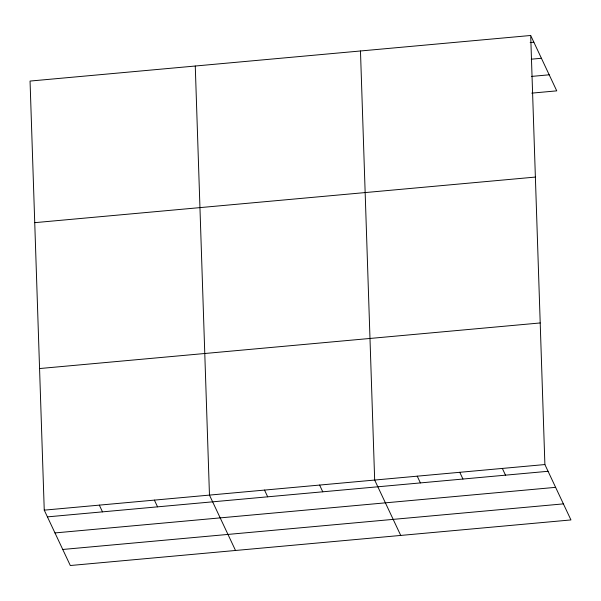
<?xml version="1.0" encoding="UTF-8"?>
<svg xmlns="http://www.w3.org/2000/svg" width="601" height="601" viewBox="0 0 601 601"><rect width="100%" height="100%" fill="white"/><g stroke="black" fill="none" stroke-linecap="round" stroke-linejoin="round"><path stroke-width="0.9" d="M530.691 35.482L30.05 81.067L44.249 510.144L70.309 565.518L570.95 519.933L544.889 464.55L530.691 35.482L556.751 90.856L531.772 93.132M530.157 42.551L533.861 42.213M531.239 59.198L541.411 58.267M531.622 76.41L549.194 74.809M34.738 222.663L535.378 177.077M39.561 368.548L540.201 322.955M44.249 510.144L544.889 464.55M47.419 516.875L548.059 471.289M54.976 532.929L555.617 487.343M62.759 549.464L563.4 503.878M502.338 468.427L505.509 475.166M459.78 472.303L462.95 479.042M417.229 476.18L420.399 482.911M400.732 535.431L374.671 480.049L360.472 50.98M319.604 485.067L322.775 491.806M264.53 490.085L267.7 496.817M235.524 550.478L209.464 495.096L195.265 66.027M154.389 500.115L157.56 506.846M99.323 505.125L102.493 511.864"/></g></svg>
